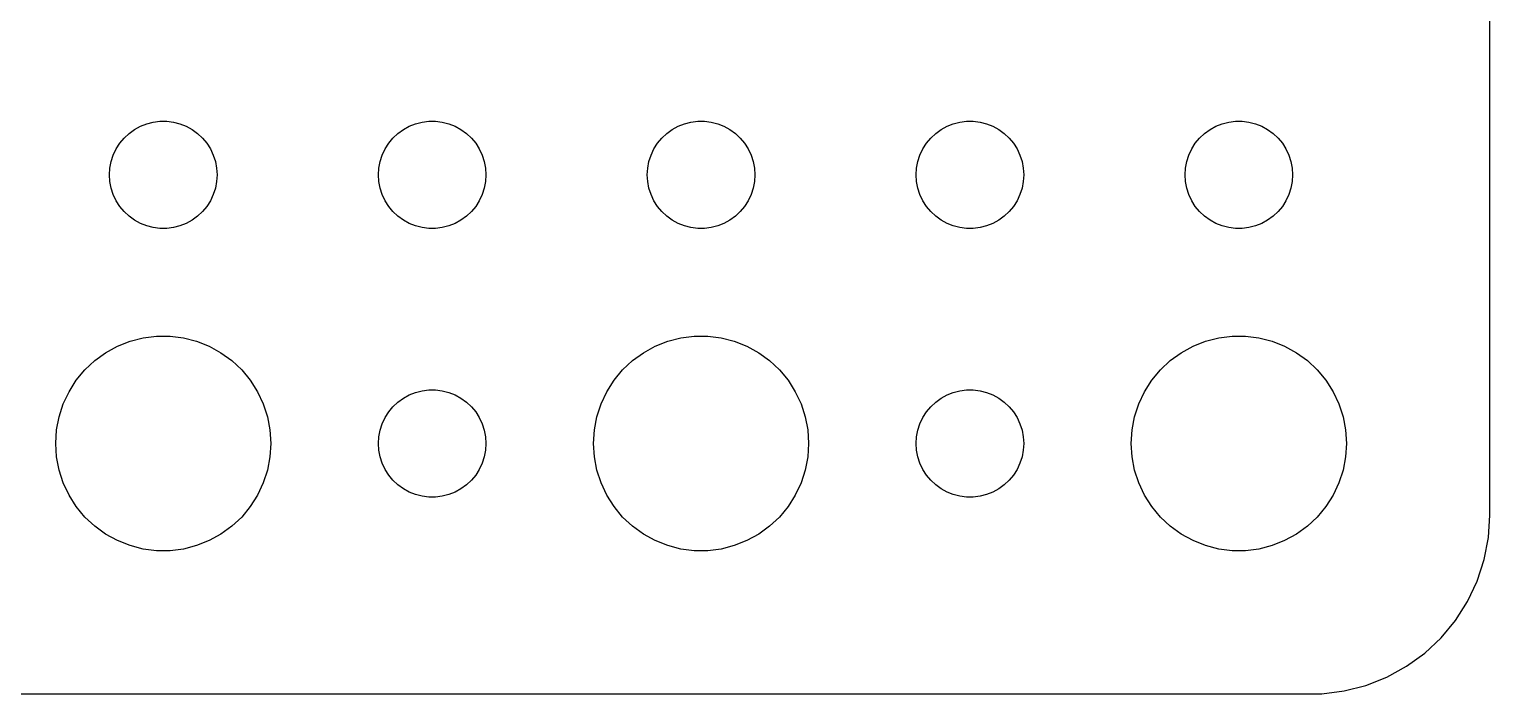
# Model space of a CAD drawing. Header units: metres. Extents: x -37 to 37, y 248 to 508.
# Drawn here: x -3.74 to 37, y 464.01 to 482.57 of the extents above; entities that cross this region are included whole.
import ezdxf

# ---------------------------------------------------------------- set-up
doc = ezdxf.new("R2010")
doc.units = ezdxf.units.M

msp = doc.modelspace()

# ---------------------------------------------------------------- linework, layer by layer
for p, q in [((37, 469), (37, 503)), ((-0.63866, 479.857), (-0.46352, 479.927)), ((-0.46352, 479.927), (-0.28107, 479.973)), ((-0.28107, 479.973), (-0.09418, 479.997)), ((-0.09418, 479.997), (0.09418, 479.997)), ((0.09418, 479.997), (0.28107, 479.973)), ((0.28107, 479.973), (0.46352, 479.927)), ((0.46352, 479.927), (0.63866, 479.857)), ((6.86133, 479.857), (7.03647, 479.927)), ((7.03647, 479.927), (7.21892, 479.973)), ((7.21892, 479.973), (7.40581, 479.997)), ((7.40581, 479.997), (7.59418, 479.997)), ((7.59418, 479.997), (7.78107, 479.973)), ((7.78107, 479.973), (7.96352, 479.927)), ((7.96352, 479.927), (8.13866, 479.857)), ((14.3613, 479.857), (14.5365, 479.927)), ((14.5365, 479.927), (14.7189, 479.973)), ((14.7189, 479.973), (14.9058, 479.997)), ((14.9058, 479.997), (15.0942, 479.997)), ((15.0942, 479.997), (15.2811, 479.973)), ((15.2811, 479.973), (15.4635, 479.927)), ((15.4635, 479.927), (15.6387, 479.857)), ((21.8613, 479.857), (22.0365, 479.927)), ((22.0365, 479.927), (22.2189, 479.973)), ((22.2189, 479.973), (22.4058, 479.997)), ((22.4058, 479.997), (22.5942, 479.997)), ((22.5942, 479.997), (22.7811, 479.973)), ((22.7811, 479.973), (22.9635, 479.927)), ((22.9635, 479.927), (23.1387, 479.857)), ((29.3613, 479.857), (29.5365, 479.927)), ((29.5365, 479.927), (29.7189, 479.973)), ((29.7189, 479.973), (29.9058, 479.997)), ((29.9058, 479.997), (30.0942, 479.997)), ((30.0942, 479.997), (30.2811, 479.973)), ((30.2811, 479.973), (30.4635, 479.927)), ((30.4635, 479.927), (30.6387, 479.857)), ((-1.21352, 479.382), (-1.09344, 479.527)), ((-1.09344, 479.527), (-0.95613, 479.656)), ((-0.95613, 479.656), (-0.80373, 479.766)), ((-0.80373, 479.766), (-0.63866, 479.857)), ((0.63866, 479.857), (0.80373, 479.766)), ((0.80373, 479.766), (0.95613, 479.656)), ((0.95613, 479.656), (1.09344, 479.527)), ((1.09344, 479.527), (1.21352, 479.382)), ((6.28647, 479.382), (6.40654, 479.527)), ((6.40654, 479.527), (6.54385, 479.656)), ((6.54385, 479.656), (6.69626, 479.766)), ((6.69626, 479.766), (6.86133, 479.857)), ((8.13866, 479.857), (8.30373, 479.766)), ((8.30373, 479.766), (8.45613, 479.656)), ((8.45613, 479.656), (8.59344, 479.527)), ((8.59344, 479.527), (8.71352, 479.382)), ((13.7865, 479.382), (13.9065, 479.527)), ((13.9065, 479.527), (14.0439, 479.656)), ((14.0439, 479.656), (14.1963, 479.766)), ((14.1963, 479.766), (14.3613, 479.857)), ((15.6387, 479.857), (15.8037, 479.766)), ((15.8037, 479.766), (15.9561, 479.656)), ((15.9561, 479.656), (16.0934, 479.527)), ((16.0934, 479.527), (16.2135, 479.382)), ((21.2865, 479.382), (21.4065, 479.527)), ((21.4065, 479.527), (21.5439, 479.656)), ((21.5439, 479.656), (21.6963, 479.766)), ((21.6963, 479.766), (21.8613, 479.857)), ((23.1387, 479.857), (23.3037, 479.766)), ((23.3037, 479.766), (23.4561, 479.656)), ((23.4561, 479.656), (23.5934, 479.527)), ((23.5934, 479.527), (23.7135, 479.382)), ((28.7865, 479.382), (28.9065, 479.527)), ((28.9065, 479.527), (29.0439, 479.656)), ((29.0439, 479.656), (29.1963, 479.766)), ((29.1963, 479.766), (29.3613, 479.857)), ((30.6387, 479.857), (30.8037, 479.766)), ((30.8037, 479.766), (30.9561, 479.656)), ((30.9561, 479.656), (31.0934, 479.527)), ((31.0934, 479.527), (31.2135, 479.382)), ((-1.39465, 479.052), (-1.31445, 479.223)), ((-1.31445, 479.223), (-1.21352, 479.382)), ((1.21352, 479.382), (1.31445, 479.223)), ((1.31445, 479.223), (1.39465, 479.052)), ((6.10533, 479.052), (6.18553, 479.223)), ((6.18553, 479.223), (6.28647, 479.382)), ((8.71352, 479.382), (8.81445, 479.223)), ((8.81445, 479.223), (8.89465, 479.052)), ((13.6053, 479.052), (13.6855, 479.223)), ((13.6855, 479.223), (13.7865, 479.382)), ((16.2135, 479.382), (16.3145, 479.223)), ((16.3145, 479.223), (16.3947, 479.052)), ((21.1053, 479.052), (21.1855, 479.223)), ((21.1855, 479.223), (21.2865, 479.382)), ((23.7135, 479.382), (23.8145, 479.223)), ((23.8145, 479.223), (23.8947, 479.052)), ((28.6053, 479.052), (28.6855, 479.223)), ((28.6855, 479.223), (28.7865, 479.382)), ((31.2135, 479.382), (31.3145, 479.223)), ((31.3145, 479.223), (31.3947, 479.052)), ((-1.48816, 478.688), (-1.45287, 478.873)), ((-1.45287, 478.873), (-1.39465, 479.052)), ((1.39465, 479.052), (1.45287, 478.873)), ((1.45287, 478.873), (1.48816, 478.688)), ((6.01183, 478.688), (6.04712, 478.873)), ((6.04712, 478.873), (6.10533, 479.052)), ((8.89465, 479.052), (8.95287, 478.873)), ((8.95287, 478.873), (8.98816, 478.688)), ((13.5118, 478.688), (13.5471, 478.873)), ((13.5471, 478.873), (13.6053, 479.052)), ((16.3947, 479.052), (16.4529, 478.873)), ((16.4529, 478.873), (16.4882, 478.688)), ((21.0118, 478.688), (21.0471, 478.873)), ((21.0471, 478.873), (21.1053, 479.052)), ((23.8947, 479.052), (23.9529, 478.873)), ((23.9529, 478.873), (23.9882, 478.688)), ((28.5118, 478.688), (28.5471, 478.873)), ((28.5471, 478.873), (28.6053, 479.052)), ((31.3947, 479.052), (31.4529, 478.873)), ((31.4529, 478.873), (31.4882, 478.688)), ((-1.5, 478.5), (-1.48816, 478.688)), ((-1.48816, 478.312), (-1.5, 478.5)), ((-1.45287, 478.127), (-1.48816, 478.312)), ((1.48816, 478.312), (1.45287, 478.127)), ((1.48816, 478.688), (1.5, 478.5)), ((1.5, 478.5), (1.48816, 478.312)), ((6, 478.5), (6.01183, 478.688)), ((6.01183, 478.312), (6, 478.5)), ((6.04712, 478.127), (6.01183, 478.312)), ((8.98816, 478.312), (8.95287, 478.127)), ((8.98816, 478.688), (9, 478.5)), ((9, 478.5), (8.98816, 478.312)), ((13.5, 478.5), (13.5118, 478.688)), ((13.5118, 478.312), (13.5, 478.5)), ((13.5471, 478.127), (13.5118, 478.312)), ((16.4882, 478.312), (16.4529, 478.127)), ((16.4882, 478.688), (16.5, 478.5)), ((16.5, 478.5), (16.4882, 478.312)), ((21, 478.5), (21.0118, 478.688)), ((21.0118, 478.312), (21, 478.5)), ((21.0471, 478.127), (21.0118, 478.312)), ((23.9882, 478.312), (23.9529, 478.127)), ((23.9882, 478.688), (24, 478.5)), ((24, 478.5), (23.9882, 478.312)), ((28.5, 478.5), (28.5118, 478.688)), ((28.5118, 478.312), (28.5, 478.5)), ((28.5471, 478.127), (28.5118, 478.312)), ((31.4882, 478.312), (31.4529, 478.127)), ((31.4882, 478.688), (31.5, 478.5)), ((31.5, 478.5), (31.4882, 478.312)), ((-1.39465, 477.948), (-1.45287, 478.127)), ((-1.31445, 477.777), (-1.39465, 477.948)), ((1.39465, 477.948), (1.31445, 477.777)), ((1.45287, 478.127), (1.39465, 477.948)), ((6.10533, 477.948), (6.04712, 478.127)), ((6.18553, 477.777), (6.10533, 477.948)), ((8.89465, 477.948), (8.81445, 477.777)), ((8.95287, 478.127), (8.89465, 477.948)), ((13.6053, 477.948), (13.5471, 478.127)), ((13.6855, 477.777), (13.6053, 477.948)), ((16.3947, 477.948), (16.3145, 477.777)), ((16.4529, 478.127), (16.3947, 477.948)), ((21.1053, 477.948), (21.0471, 478.127)), ((21.1855, 477.777), (21.1053, 477.948)), ((23.8947, 477.948), (23.8145, 477.777)), ((23.9529, 478.127), (23.8947, 477.948)), ((28.6053, 477.948), (28.5471, 478.127)), ((28.6855, 477.777), (28.6053, 477.948)), ((31.3947, 477.948), (31.3145, 477.777)), ((31.4529, 478.127), (31.3947, 477.948)), ((-1.21352, 477.618), (-1.31445, 477.777)), ((-1.09344, 477.473), (-1.21352, 477.618)), ((-0.95613, 477.344), (-1.09344, 477.473)), ((1.09344, 477.473), (0.95613, 477.344)), ((1.21352, 477.618), (1.09344, 477.473)), ((1.31445, 477.777), (1.21352, 477.618)), ((6.28647, 477.618), (6.18553, 477.777)), ((6.40654, 477.473), (6.28647, 477.618)), ((6.54385, 477.344), (6.40654, 477.473)), ((8.59344, 477.473), (8.45613, 477.344)), ((8.71352, 477.618), (8.59344, 477.473)), ((8.81445, 477.777), (8.71352, 477.618)), ((13.7865, 477.618), (13.6855, 477.777)), ((13.9065, 477.473), (13.7865, 477.618)), ((14.0439, 477.344), (13.9065, 477.473)), ((16.0934, 477.473), (15.9561, 477.344)), ((16.2135, 477.618), (16.0934, 477.473)), ((16.3145, 477.777), (16.2135, 477.618)), ((21.2865, 477.618), (21.1855, 477.777)), ((21.4065, 477.473), (21.2865, 477.618)), ((21.5439, 477.344), (21.4065, 477.473)), ((23.5934, 477.473), (23.4561, 477.344)), ((23.7135, 477.618), (23.5934, 477.473)), ((23.8145, 477.777), (23.7135, 477.618)), ((28.7865, 477.618), (28.6855, 477.777)), ((28.9065, 477.473), (28.7865, 477.618)), ((29.0439, 477.344), (28.9065, 477.473)), ((31.0934, 477.473), (30.9561, 477.344)), ((31.2135, 477.618), (31.0934, 477.473)), ((31.3145, 477.777), (31.2135, 477.618)), ((-0.80373, 477.234), (-0.95613, 477.344)), ((-0.63866, 477.143), (-0.80373, 477.234)), ((-0.46352, 477.073), (-0.63866, 477.143)), ((-0.28107, 477.027), (-0.46352, 477.073)), ((0.46352, 477.073), (0.28107, 477.027)), ((0.63866, 477.143), (0.46352, 477.073)), ((0.80373, 477.234), (0.63866, 477.143)), ((0.95613, 477.344), (0.80373, 477.234)), ((6.69626, 477.234), (6.54385, 477.344)), ((6.86133, 477.143), (6.69626, 477.234)), ((7.03647, 477.073), (6.86133, 477.143)), ((7.21892, 477.027), (7.03647, 477.073)), ((7.96352, 477.073), (7.78107, 477.027)), ((8.13866, 477.143), (7.96352, 477.073)), ((8.30373, 477.234), (8.13866, 477.143)), ((8.45613, 477.344), (8.30373, 477.234)), ((14.1963, 477.234), (14.0439, 477.344)), ((14.3613, 477.143), (14.1963, 477.234)), ((14.5365, 477.073), (14.3613, 477.143)), ((14.7189, 477.027), (14.5365, 477.073)), ((15.4635, 477.073), (15.2811, 477.027)), ((15.6387, 477.143), (15.4635, 477.073)), ((15.8037, 477.234), (15.6387, 477.143)), ((15.9561, 477.344), (15.8037, 477.234)), ((21.6963, 477.234), (21.5439, 477.344)), ((21.8613, 477.143), (21.6963, 477.234)), ((22.0365, 477.073), (21.8613, 477.143)), ((22.2189, 477.027), (22.0365, 477.073)), ((22.9635, 477.073), (22.7811, 477.027)), ((23.1387, 477.143), (22.9635, 477.073)), ((23.3037, 477.234), (23.1387, 477.143)), ((23.4561, 477.344), (23.3037, 477.234)), ((29.1963, 477.234), (29.0439, 477.344)), ((29.3613, 477.143), (29.1963, 477.234)), ((29.5365, 477.073), (29.3613, 477.143)), ((29.7189, 477.027), (29.5365, 477.073)), ((30.4635, 477.073), (30.2811, 477.027)), ((30.6387, 477.143), (30.4635, 477.073)), ((30.8037, 477.234), (30.6387, 477.143)), ((30.9561, 477.344), (30.8037, 477.234)), ((-0.09418, 477.003), (-0.28107, 477.027)), ((0.09418, 477.003), (-0.09418, 477.003)), ((0.28107, 477.027), (0.09418, 477.003)), ((7.40581, 477.003), (7.21892, 477.027)), ((7.59418, 477.003), (7.40581, 477.003)), ((7.78107, 477.027), (7.59418, 477.003)), ((14.9058, 477.003), (14.7189, 477.027)), ((15.0942, 477.003), (14.9058, 477.003)), ((15.2811, 477.027), (15.0942, 477.003)), ((22.4058, 477.003), (22.2189, 477.027)), ((22.5942, 477.003), (22.4058, 477.003)), ((22.7811, 477.027), (22.5942, 477.003)), ((29.9058, 477.003), (29.7189, 477.027)), ((30.0942, 477.003), (29.9058, 477.003)), ((30.2811, 477.027), (30.0942, 477.003)), ((-1.27733, 473.714), (-0.92705, 473.853)), ((-0.92705, 473.853), (-0.56213, 473.947)), ((-0.56213, 473.947), (-0.18837, 473.994)), ((-0.18837, 473.994), (0.18837, 473.994)), ((0.18837, 473.994), (0.56213, 473.947)), ((0.56213, 473.947), (0.92705, 473.853)), ((0.92705, 473.853), (1.27733, 473.714)), ((13.7227, 473.714), (14.0729, 473.853)), ((14.0729, 473.853), (14.4379, 473.947)), ((14.4379, 473.947), (14.8116, 473.994)), ((14.8116, 473.994), (15.1884, 473.994)), ((15.1884, 473.994), (15.5621, 473.947)), ((15.5621, 473.947), (15.927, 473.853)), ((15.927, 473.853), (16.2773, 473.714)), ((28.7227, 473.714), (29.0729, 473.853)), ((29.0729, 473.853), (29.4379, 473.947)), ((29.4379, 473.947), (29.8116, 473.994)), ((29.8116, 473.994), (30.1884, 473.994)), ((30.1884, 473.994), (30.5621, 473.947)), ((30.5621, 473.947), (30.927, 473.853)), ((30.927, 473.853), (31.2773, 473.714)), ((-1.91226, 473.312), (-1.60747, 473.533)), ((-1.60747, 473.533), (-1.27733, 473.714)), ((1.27733, 473.714), (1.60747, 473.533)), ((1.60747, 473.533), (1.91226, 473.312)), ((13.0877, 473.312), (13.3925, 473.533)), ((13.3925, 473.533), (13.7227, 473.714)), ((16.2773, 473.714), (16.6075, 473.533)), ((16.6075, 473.533), (16.9123, 473.312)), ((28.0877, 473.312), (28.3925, 473.533)), ((28.3925, 473.533), (28.7227, 473.714)), ((31.2773, 473.714), (31.6075, 473.533)), ((31.6075, 473.533), (31.9123, 473.312)), ((-2.42705, 472.763), (-2.1869, 473.054)), ((-2.1869, 473.054), (-1.91226, 473.312)), ((1.91226, 473.312), (2.1869, 473.054)), ((2.1869, 473.054), (2.42705, 472.763)), ((12.5729, 472.763), (12.8131, 473.054)), ((12.8131, 473.054), (13.0877, 473.312)), ((16.9123, 473.312), (17.1869, 473.054)), ((17.1869, 473.054), (17.427, 472.763)), ((27.5729, 472.763), (27.8131, 473.054)), ((27.8131, 473.054), (28.0877, 473.312)), ((31.9123, 473.312), (32.1869, 473.054)), ((32.1869, 473.054), (32.427, 472.763)), ((-2.62891, 472.445), (-2.42705, 472.763)), ((2.42705, 472.763), (2.62891, 472.445)), ((12.3711, 472.445), (12.5729, 472.763)), ((17.427, 472.763), (17.6289, 472.445)), ((27.3711, 472.445), (27.5729, 472.763)), ((32.427, 472.763), (32.6289, 472.445)), ((-2.78932, 472.104), (-2.62891, 472.445)), ((2.62891, 472.445), (2.78932, 472.104)), ((6.54385, 472.156), (6.69626, 472.266)), ((6.69626, 472.266), (6.86133, 472.357)), ((6.86133, 472.357), (7.03647, 472.427)), ((7.03647, 472.427), (7.21892, 472.473)), ((7.21892, 472.473), (7.40581, 472.497)), ((7.40581, 472.497), (7.59418, 472.497)), ((7.59418, 472.497), (7.78107, 472.473)), ((7.78107, 472.473), (7.96352, 472.427)), ((7.96352, 472.427), (8.13866, 472.357)), ((8.13866, 472.357), (8.30373, 472.266)), ((8.30373, 472.266), (8.45613, 472.156)), ((12.2107, 472.104), (12.3711, 472.445)), ((17.6289, 472.445), (17.7893, 472.104)), ((21.5439, 472.156), (21.6963, 472.266)), ((21.6963, 472.266), (21.8613, 472.357)), ((21.8613, 472.357), (22.0365, 472.427)), ((22.0365, 472.427), (22.2189, 472.473)), ((22.2189, 472.473), (22.4058, 472.497)), ((22.4058, 472.497), (22.5942, 472.497)), ((22.5942, 472.497), (22.7811, 472.473)), ((22.7811, 472.473), (22.9635, 472.427)), ((22.9635, 472.427), (23.1387, 472.357)), ((23.1387, 472.357), (23.3037, 472.266)), ((23.3037, 472.266), (23.4561, 472.156)), ((27.2107, 472.104), (27.3711, 472.445)), ((32.6289, 472.445), (32.7893, 472.104)), ((-2.90575, 471.746), (-2.78932, 472.104)), ((2.78932, 472.104), (2.90575, 471.746)), ((6.18553, 471.723), (6.28647, 471.882)), ((6.28647, 471.882), (6.40654, 472.027)), ((6.40654, 472.027), (6.54385, 472.156)), ((8.45613, 472.156), (8.59344, 472.027)), ((8.59344, 472.027), (8.71352, 471.882)), ((8.71352, 471.882), (8.81445, 471.723)), ((12.0942, 471.746), (12.2107, 472.104)), ((17.7893, 472.104), (17.9057, 471.746)), ((21.1855, 471.723), (21.2865, 471.882)), ((21.2865, 471.882), (21.4065, 472.027)), ((21.4065, 472.027), (21.5439, 472.156)), ((23.4561, 472.156), (23.5934, 472.027)), ((23.5934, 472.027), (23.7135, 471.882)), ((23.7135, 471.882), (23.8145, 471.723)), ((27.0942, 471.746), (27.2107, 472.104)), ((32.7893, 472.104), (32.9057, 471.746)), ((-3, 471), (-2.97633, 471.376)), ((-2.97633, 471.376), (-2.90575, 471.746)), ((2.90575, 471.746), (2.97633, 471.376)), ((2.97633, 471.376), (3, 471)), ((6.01183, 471.188), (6.04712, 471.373)), ((6.04712, 471.373), (6.10533, 471.552)), ((6.10533, 471.552), (6.18553, 471.723)), ((8.81445, 471.723), (8.89465, 471.552)), ((8.89465, 471.552), (8.95287, 471.373)), ((8.95287, 471.373), (8.98816, 471.188)), ((12, 471), (12.0237, 471.376)), ((12.0237, 471.376), (12.0942, 471.746)), ((17.9057, 471.746), (17.9763, 471.376)), ((17.9763, 471.376), (18, 471)), ((21.0118, 471.188), (21.0471, 471.373)), ((21.0471, 471.373), (21.1053, 471.552)), ((21.1053, 471.552), (21.1855, 471.723)), ((23.8145, 471.723), (23.8947, 471.552)), ((23.8947, 471.552), (23.9529, 471.373)), ((23.9529, 471.373), (23.9882, 471.188)), ((27, 471), (27.0237, 471.376)), ((27.0237, 471.376), (27.0942, 471.746)), ((32.9057, 471.746), (32.9763, 471.376)), ((32.9763, 471.376), (33, 471)), ((-2.97633, 470.624), (-3, 471)), ((3, 471), (2.97633, 470.624)), ((6, 471), (6.01183, 471.188)), ((6.01183, 470.812), (6, 471)), ((8.98816, 471.188), (9, 471)), ((9, 471), (8.98816, 470.812)), ((12.0237, 470.624), (12, 471)), ((18, 471), (17.9763, 470.624)), ((21, 471), (21.0118, 471.188)), ((21.0118, 470.812), (21, 471)), ((23.9882, 471.188), (24, 471)), ((24, 471), (23.9882, 470.812)), ((27.0237, 470.624), (27, 471)), ((33, 471), (32.9763, 470.624)), ((-2.90575, 470.254), (-2.97633, 470.624)), ((2.97633, 470.624), (2.90575, 470.254)), ((6.04712, 470.627), (6.01183, 470.812)), ((6.10533, 470.448), (6.04712, 470.627)), ((8.95287, 470.627), (8.89465, 470.448)), ((8.98816, 470.812), (8.95287, 470.627)), ((12.0942, 470.254), (12.0237, 470.624)), ((17.9763, 470.624), (17.9057, 470.254)), ((21.0471, 470.627), (21.0118, 470.812)), ((21.1053, 470.448), (21.0471, 470.627)), ((23.9529, 470.627), (23.8947, 470.448)), ((23.9882, 470.812), (23.9529, 470.627)), ((27.0942, 470.254), (27.0237, 470.624)), ((32.9763, 470.624), (32.9057, 470.254)), ((-2.78932, 469.896), (-2.90575, 470.254)), ((2.90575, 470.254), (2.78932, 469.896)), ((6.18553, 470.277), (6.10533, 470.448)), ((6.28647, 470.118), (6.18553, 470.277)), ((8.81445, 470.277), (8.71352, 470.118)), ((8.89465, 470.448), (8.81445, 470.277)), ((12.2107, 469.896), (12.0942, 470.254)), ((17.9057, 470.254), (17.7893, 469.896)), ((21.1855, 470.277), (21.1053, 470.448)), ((21.2865, 470.118), (21.1855, 470.277)), ((23.8145, 470.277), (23.7135, 470.118)), ((23.8947, 470.448), (23.8145, 470.277)), ((27.2107, 469.896), (27.0942, 470.254)), ((32.9057, 470.254), (32.7893, 469.896)), ((-2.62891, 469.555), (-2.78932, 469.896)), ((2.78932, 469.896), (2.62891, 469.555)), ((6.40654, 469.973), (6.28647, 470.118)), ((6.54385, 469.844), (6.40654, 469.973)), ((6.69626, 469.734), (6.54385, 469.844)), ((6.86133, 469.643), (6.69626, 469.734)), ((8.30373, 469.734), (8.13866, 469.643)), ((8.45613, 469.844), (8.30373, 469.734)), ((8.59344, 469.973), (8.45613, 469.844)), ((8.71352, 470.118), (8.59344, 469.973)), ((12.3711, 469.555), (12.2107, 469.896)), ((17.7893, 469.896), (17.6289, 469.555)), ((21.4065, 469.973), (21.2865, 470.118)), ((21.5439, 469.844), (21.4065, 469.973)), ((21.6963, 469.734), (21.5439, 469.844)), ((21.8613, 469.643), (21.6963, 469.734)), ((23.3037, 469.734), (23.1387, 469.643)), ((23.4561, 469.844), (23.3037, 469.734)), ((23.5934, 469.973), (23.4561, 469.844)), ((23.7135, 470.118), (23.5934, 469.973)), ((27.3711, 469.555), (27.2107, 469.896)), ((32.7893, 469.896), (32.6289, 469.555)), ((-2.42705, 469.237), (-2.62891, 469.555)), ((2.62891, 469.555), (2.42705, 469.237)), ((7.03647, 469.573), (6.86133, 469.643)), ((7.21892, 469.527), (7.03647, 469.573)), ((7.40581, 469.503), (7.21892, 469.527)), ((7.59418, 469.503), (7.40581, 469.503)), ((7.78107, 469.527), (7.59418, 469.503)), ((7.96352, 469.573), (7.78107, 469.527)), ((8.13866, 469.643), (7.96352, 469.573)), ((12.5729, 469.237), (12.3711, 469.555)), ((17.6289, 469.555), (17.427, 469.237)), ((22.0365, 469.573), (21.8613, 469.643)), ((22.2189, 469.527), (22.0365, 469.573)), ((22.4058, 469.503), (22.2189, 469.527)), ((22.5942, 469.503), (22.4058, 469.503)), ((22.7811, 469.527), (22.5942, 469.503)), ((22.9635, 469.573), (22.7811, 469.527)), ((23.1387, 469.643), (22.9635, 469.573)), ((27.5729, 469.237), (27.3711, 469.555)), ((32.6289, 469.555), (32.427, 469.237)), ((-2.1869, 468.946), (-2.42705, 469.237)), ((-1.91226, 468.688), (-2.1869, 468.946)), ((2.1869, 468.946), (1.91226, 468.688)), ((2.42705, 469.237), (2.1869, 468.946)), ((12.8131, 468.946), (12.5729, 469.237)), ((13.0877, 468.688), (12.8131, 468.946)), ((17.1869, 468.946), (16.9123, 468.688)), ((17.427, 469.237), (17.1869, 468.946)), ((27.8131, 468.946), (27.5729, 469.237)), ((28.0877, 468.688), (27.8131, 468.946)), ((32.1869, 468.946), (31.9123, 468.688)), ((32.427, 469.237), (32.1869, 468.946)), ((36.9606, 468.373), (37, 469)), ((-1.60747, 468.467), (-1.91226, 468.688)), ((1.91226, 468.688), (1.60747, 468.467)), ((13.3925, 468.467), (13.0877, 468.688)), ((16.9123, 468.688), (16.6075, 468.467)), ((28.3925, 468.467), (28.0877, 468.688)), ((31.9123, 468.688), (31.6075, 468.467)), ((-1.27733, 468.286), (-1.60747, 468.467)), ((-0.92705, 468.147), (-1.27733, 468.286)), ((-0.56213, 468.053), (-0.92705, 468.147)), ((0.92705, 468.147), (0.56213, 468.053)), ((1.27733, 468.286), (0.92705, 468.147)), ((1.60747, 468.467), (1.27733, 468.286)), ((13.7227, 468.286), (13.3925, 468.467)), ((14.0729, 468.147), (13.7227, 468.286)), ((14.4379, 468.053), (14.0729, 468.147)), ((15.927, 468.147), (15.5621, 468.053)), ((16.2773, 468.286), (15.927, 468.147)), ((16.6075, 468.467), (16.2773, 468.286)), ((28.7227, 468.286), (28.3925, 468.467)), ((29.0729, 468.147), (28.7227, 468.286)), ((29.4379, 468.053), (29.0729, 468.147)), ((30.927, 468.147), (30.5621, 468.053)), ((31.2773, 468.286), (30.927, 468.147)), ((31.6075, 468.467), (31.2773, 468.286)), ((36.8429, 467.757), (36.9606, 468.373)), ((-0.18837, 468.006), (-0.56213, 468.053)), ((0.18837, 468.006), (-0.18837, 468.006)), ((0.56213, 468.053), (0.18837, 468.006)), ((14.8116, 468.006), (14.4379, 468.053)), ((15.1884, 468.006), (14.8116, 468.006)), ((15.5621, 468.053), (15.1884, 468.006)), ((29.8116, 468.006), (29.4379, 468.053)), ((30.1884, 468.006), (29.8116, 468.006)), ((30.5621, 468.053), (30.1884, 468.006)), ((36.6489, 467.159), (36.8429, 467.757)), ((36.3815, 466.591), (36.6489, 467.159)), ((36.0451, 466.061), (36.3815, 466.591)), ((35.6448, 465.577), (36.0451, 466.061)), ((35.1871, 465.147), (35.6448, 465.577)), ((34.6791, 464.778), (35.1871, 465.147)), ((33.5451, 464.245), (34.1289, 464.476)), ((34.1289, 464.476), (34.6791, 464.778)), ((32.3139, 464.01), (32.9369, 464.089)), ((32.9369, 464.089), (33.5451, 464.245)), ((-32.3139, 464.01), (32.3139, 464.01))]:
    msp.add_line(p, q)

doc.saveas('drawing.dxf')
